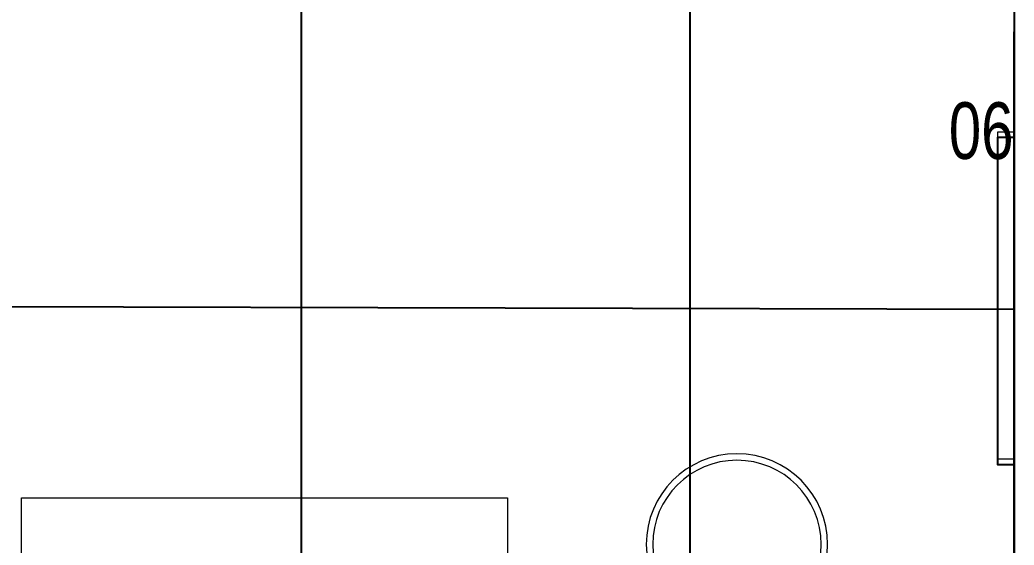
# Model space of a CAD drawing. Extents: x -12260 to 184725, y -29287 to 19916.
# Drawn here: x 31441 to 32976, y -11403 to -10592 of the extents above; entities that cross this region are included whole.
import ezdxf

# ---------------------------------------------------------------- set-up
doc = ezdxf.new("R2010")
doc.units = 0
doc.header["$LTSCALE"] = 0.25
doc.linetypes.add('DASHDOT', pattern=[25.4, 12.7, -6.35, 0, -6.35])
for name, color, linetype, lineweight in [('01-First Floor-FUR$0$72_EGR_EQP_TAG', 142, 'Continuous', 5), ('01-First Floor-FUR$0$LOADING', 253, 'Continuous', 5), ('01-First Floor-FUR$0$Walls', 251, 'Continuous', 5), ('E-LITE-CLNG-CNDT', 6, 'DASHDOT', 35)]:
    doc.layers.add(name, color=color, linetype=linetype, lineweight=lineweight)
doc.layers.add('01-First Floor-FUR$0$FALSE CEILING', color=251, linetype='Continuous')
doc.layers.add('01-First Floor-FUR$0$X-WHITE glass', color=255, linetype='Continuous')
doc.styles.add('01-First Floor-FUR$0$X3G_ENTITY_257CFD', font='swisscl.ttf', dxfattribs={"height": 200})

# ---------------------------------------------------------------- blocks, each defined once
blk = doc.blocks.new('01-First Floor-FUR$0$WM00001-P')
at = {"layer": '01-First Floor-FUR$0$LOADING'}
for radius in [0.14, 0.13]:
    blk.add_circle((0, 0), radius, dxfattribs=at)
blk = doc.blocks.new('01-First Floor-FUR')
at = {"layer": '01-First Floor-FUR$0$FALSE CEILING', "linetype": 'Continuous'}
for p, q in [((31876, -12830), (31876, -8830)), ((32476, -12830), (32476, -8830)), ((29476, -11030), (32976, -11038.5))]:
    blk.add_line(p, q, dxfattribs=at)
at = {"layer": '01-First Floor-FUR$0$FALSE CEILING'}
blk.add_lwpolyline([(29476, -8830), (32976, -8830), (32976, -10710), (32976, -10718.5), (32976, -12838.5), (29476, -12830), (29476, -8830)], dxfattribs=at)
at = {"layer": '01-First Floor-FUR$0$FALSE CEILING', "elevation": -0.1}
blk.add_lwpolyline([(32951, -10772.9), (32976, -10772.9), (32976, -11278.9), (32951, -11278.9), (32951, -10772.9)], dxfattribs=at)
at = {"layer": '01-First Floor-FUR$0$LOADING'}
blk.add_lwpolyline([(32951, -10764.4), (32976, -10764.4), (32976, -11270.4), (32951, -11270.4), (32951, -10764.4)], dxfattribs=at)
at = {"layer": '01-First Floor-FUR$0$LOADING', "elevation": -0.1}
blk.add_lwpolyline([(32193.9, -12830), (31443.9, -12830), (31443.9, -11330), (32193.9, -11330)], close=True, dxfattribs=at)
at = {"layer": '01-First Floor-FUR$0$Walls'}
blk.add_line((32976, -12830), (32976, -9910), dxfattribs=at)
at = {"layer": '01-First Floor-FUR$0$X-WHITE glass', "color": 253, "lineweight": 30, "ltscale": 6, "true_color": 0x9898cc}
blk.add_line((32976, -10610), (32976, -12830), dxfattribs=at)
at = {"layer": '01-First Floor-FUR$0$LOADING', "extrusion": (-2.25644e-18, -2.24019e-05, -1), "xscale": 1000, "yscale": 1000, "zscale": 1000, "rotation": 270}
blk.add_blockref('01-First Floor-FUR$0$WM00001-P', (-32548.1, -11401.9, 0.4), dxfattribs=at)
at = {"layer": '01-First Floor-FUR$0$72_EGR_EQP_TAG', "insert": (32925.1, -10719), "char_height": 87.47, "attachment_point": 2, "style": '01-First Floor-FUR$0$X3G_ENTITY_257CFD'}
blk.add_mtext('06', dxfattribs=at)

msp = doc.modelspace()

# ---------------------------------------------------------------- block references
at = {"layer": 'E-LITE-CLNG-CNDT'}
msp.add_blockref('01-First Floor-FUR', (0, 0), dxfattribs=at)

doc.saveas('drawing.dxf')
